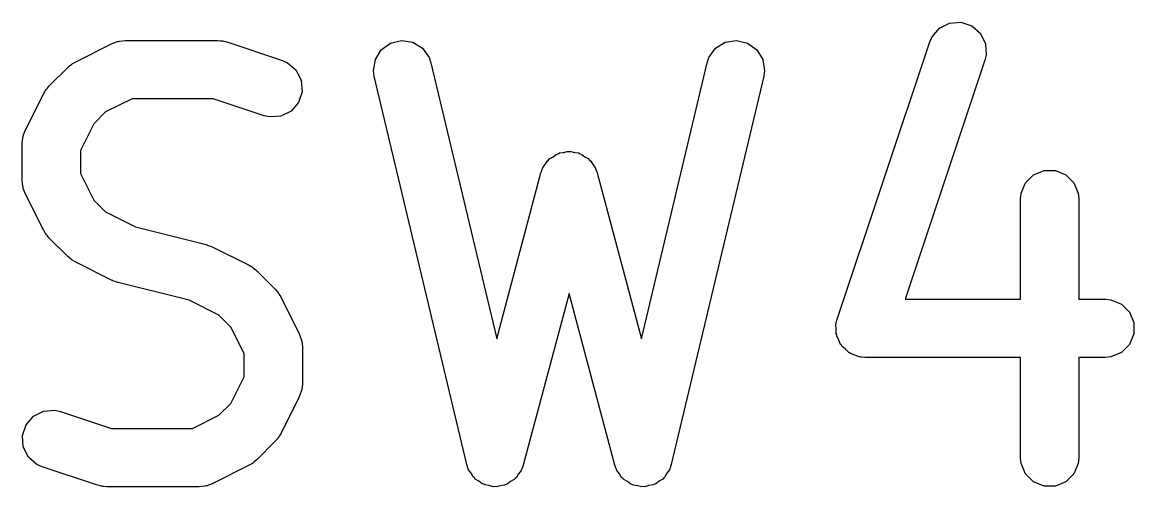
# Model space of a CAD drawing. Header units: millimetres. Extents: x 4 to 152, y 19 to 149.
# Drawn here: x 134.392 to 137.255, y 41.92 to 43.117 of the extents above; entities that cross this region are included whole.
import ezdxf

# ---------------------------------------------------------------- set-up
doc = ezdxf.new("R2010")
doc.units = ezdxf.units.MM
doc.layers.add('F.Silkscreen', color=41, linetype='CONTINUOUS', true_color=0xf2eda1)

msp = doc.modelspace()

# ---------------------------------------------------------------- linework, layer by layer
at = {"layer": 'F.Silkscreen', "linetype": 'CONTINUOUS'}
for p, q in [((136.754017, 43.102049), (136.78019, 43.115136)), ((136.78019, 43.115136), (136.80938, 43.117211)), ((136.80938, 43.117211), (136.837142, 43.107957)), ((136.734843, 43.079942), (136.754017, 43.102049)), ((136.837142, 43.107957), (136.85925, 43.088783)), ((136.85925, 43.088783), (136.872336, 43.062609)), ((134.528364, 43.014644), (134.623602, 43.062263)), ((134.623602, 43.062263), (134.637333, 43.067518)), ((134.637333, 43.067518), (134.640022, 43.06771)), ((134.640022, 43.06771), (134.642511, 43.06874)), ((134.642511, 43.06874), (134.657143, 43.070181)), ((134.657143, 43.070181), (134.895238, 43.070181)), ((134.895238, 43.070181), (134.902643, 43.069452)), ((134.902643, 43.069452), (134.904618, 43.069592)), ((134.904618, 43.069592), (134.907215, 43.069002)), ((134.907215, 43.069002), (134.90987, 43.06874)), ((134.90987, 43.06874), (134.911701, 43.067982)), ((134.911701, 43.067982), (134.918955, 43.066332)), ((134.918955, 43.066332), (135.061812, 43.018713)), ((135.31645, 43.046194), (135.340157, 43.063351)), ((135.340157, 43.063351), (135.368625, 43.070129)), ((135.368625, 43.070129), (135.39752, 43.065496)), ((135.39752, 43.065496), (135.422442, 43.05016)), ((136.177559, 43.05016), (136.202481, 43.065496)), ((136.202481, 43.065496), (136.231376, 43.070129)), ((136.231376, 43.070129), (136.259844, 43.06335)), ((136.259844, 43.06335), (136.283551, 43.046194)), ((136.490754, 42.352232), (136.728849, 43.066517)), ((136.728849, 43.066517), (136.734843, 43.079942)), ((136.872336, 43.062609), (136.874411, 43.033419)), ((135.301114, 43.021272), (135.31645, 43.046194)), ((135.422442, 43.05016), (135.439599, 43.026453)), ((136.160402, 43.026453), (136.177559, 43.05016)), ((136.283551, 43.046194), (136.298887, 43.021272)), ((136.874411, 43.033419), (136.871151, 43.019082)), ((134.461253, 42.952976), (134.508872, 43.000595)), ((134.508872, 43.000595), (134.514621, 43.005314)), ((134.514621, 43.005314), (134.515921, 43.006812)), ((134.515921, 43.006812), (134.51818, 43.008234)), ((134.51818, 43.008234), (134.520237, 43.009922)), ((134.520237, 43.009922), (134.522064, 43.01068)), ((134.522064, 43.01068), (134.528364, 43.014644)), ((135.061812, 43.018713), (135.075237, 43.012719)), ((135.075237, 43.012719), (135.097344, 42.993545)), ((135.296481, 42.992377), (135.301114, 43.021272)), ((135.439599, 43.026453), (135.444389, 43.012553)), ((135.444389, 43.012553), (135.61364, 42.301697)), ((135.986359, 42.301697), (136.155612, 43.012552)), ((136.155612, 43.012552), (136.160402, 43.026453)), ((136.298887, 43.021272), (136.30352, 42.992377)), ((136.871151, 43.019082), (136.665962, 42.403515)), ((135.097344, 42.993545), (135.110431, 42.967372)), ((135.298469, 42.977809), (135.296481, 42.992377)), ((135.536564, 41.977809), (135.298469, 42.977809)), ((136.301532, 42.977809), (136.063436, 41.977809)), ((136.30352, 42.992377), (136.301532, 42.977809)), ((134.451926, 42.941611), (134.453614, 42.943668)), ((134.453614, 42.943668), (134.455036, 42.945927)), ((134.455036, 42.945927), (134.456534, 42.947227)), ((134.456534, 42.947227), (134.461253, 42.952976)), ((135.110431, 42.967372), (135.112506, 42.938182)), ((134.399585, 42.838246), (134.447204, 42.933484)), ((134.447204, 42.933484), (134.451168, 42.939784)), ((134.451168, 42.939784), (134.451926, 42.941611)), ((134.674848, 42.920181), (134.606332, 42.885923)), ((134.883068, 42.920181), (134.674848, 42.920181)), ((135.014377, 42.876411), (134.883068, 42.920181)), ((135.112506, 42.938182), (135.103252, 42.91042)), ((134.606332, 42.885923), (134.575925, 42.855516)), ((135.084078, 42.888312), (135.057904, 42.875226)), ((135.103252, 42.91042), (135.084078, 42.888312)), ((135.028714, 42.873151), (135.014377, 42.876411)), ((135.057904, 42.875226), (135.028714, 42.873151)), ((134.39433, 42.824514), (134.399585, 42.838246)), ((134.575925, 42.855516), (134.541667, 42.787)), ((134.391667, 42.804705), (134.393108, 42.819337)), ((134.391667, 42.709467), (134.391667, 42.804705)), ((134.393108, 42.819337), (134.394139, 42.821827)), ((134.394139, 42.821827), (134.39433, 42.824514)), ((134.541667, 42.787), (134.541667, 42.727172)), ((135.759049, 42.770757), (135.766909, 42.776772)), ((135.766909, 42.776772), (135.771601, 42.778024)), ((135.771601, 42.778024), (135.775807, 42.780458)), ((135.775807, 42.780458), (135.785624, 42.781763)), ((135.785624, 42.781763), (135.795185, 42.784312)), ((135.795185, 42.784312), (135.799997, 42.783673)), ((135.799997, 42.783673), (135.804816, 42.784313)), ((135.804816, 42.784313), (135.814386, 42.781761)), ((135.814386, 42.781761), (135.824193, 42.780458)), ((135.824193, 42.780458), (135.828394, 42.778026)), ((135.828394, 42.778026), (135.833091, 42.776773)), ((135.833091, 42.776773), (135.840953, 42.770755)), ((135.729998, 42.73537), (135.732695, 42.742559)), ((135.732695, 42.742559), (135.738712, 42.75042)), ((135.738712, 42.75042), (135.743671, 42.758985)), ((135.743671, 42.758985), (135.747528, 42.761938)), ((135.747528, 42.761938), (135.750482, 42.765796)), ((135.750482, 42.765796), (135.759049, 42.770757)), ((135.840953, 42.770755), (135.849518, 42.765796)), ((135.849518, 42.765796), (135.85247, 42.761939)), ((135.85247, 42.761939), (135.856329, 42.758985)), ((135.856329, 42.758985), (135.86129, 42.750417)), ((135.86129, 42.750417), (135.867305, 42.742558)), ((135.867305, 42.742558), (135.869999, 42.735374)), ((134.541667, 42.727172), (134.575925, 42.658656)), ((135.61364, 42.301697), (135.727532, 42.728792)), ((135.727532, 42.728792), (135.728817, 42.732221)), ((135.728817, 42.732221), (135.729009, 42.73366)), ((135.729009, 42.73366), (135.729998, 42.73537)), ((135.869999, 42.735374), (135.870991, 42.733661)), ((135.870991, 42.733661), (135.871182, 42.73222)), ((135.871182, 42.73222), (135.872468, 42.728792)), ((135.872468, 42.728792), (135.986359, 42.301697)), ((136.975735, 42.703516), (136.996427, 42.724208)), ((136.996427, 42.724208), (137.023463, 42.735407)), ((137.023463, 42.735407), (137.052727, 42.735407)), ((137.052727, 42.735407), (137.079763, 42.724208)), ((137.079763, 42.724208), (137.100455, 42.703516)), ((134.393108, 42.694835), (134.391667, 42.709467)), ((134.394139, 42.692346), (134.393108, 42.694835)), ((134.39433, 42.689658), (134.394139, 42.692346)), ((134.399585, 42.675926), (134.39433, 42.689658)), ((136.964536, 42.67648), (136.975735, 42.703516)), ((137.100455, 42.703516), (137.111654, 42.67648)), ((134.447204, 42.580688), (134.399585, 42.675926)), ((134.575925, 42.658656), (134.606332, 42.628249)), ((136.963095, 42.661848), (136.964536, 42.67648)), ((136.963095, 42.403515), (136.963095, 42.661848)), ((137.111654, 42.67648), (137.113095, 42.661848)), ((137.113095, 42.661848), (137.113095, 42.403515)), ((134.606332, 42.628249), (134.683319, 42.589756)), ((134.451168, 42.574389), (134.447204, 42.580688)), ((134.451926, 42.572561), (134.451168, 42.574389)), ((134.453614, 42.570505), (134.451926, 42.572561)), ((134.455036, 42.568245), (134.453614, 42.570505)), ((134.683319, 42.589756), (134.865809, 42.544133)), ((134.456534, 42.566946), (134.455036, 42.568245)), ((134.461253, 42.561196), (134.456534, 42.566946)), ((134.508872, 42.513577), (134.461253, 42.561196)), ((134.865809, 42.544133), (134.866888, 42.543748)), ((134.866888, 42.543748), (134.867428, 42.543709)), ((134.867428, 42.543709), (134.873509, 42.541382)), ((134.514621, 42.508859), (134.508872, 42.513577)), ((134.873509, 42.541382), (134.879655, 42.539186)), ((134.879655, 42.539186), (134.88009, 42.538864)), ((134.88009, 42.538864), (134.88116, 42.538454)), ((134.88116, 42.538454), (134.976398, 42.490835)), ((134.515921, 42.50736), (134.514621, 42.508859)), ((134.51818, 42.505939), (134.515921, 42.50736)), ((134.520237, 42.50425), (134.51818, 42.505939)), ((134.522064, 42.503493), (134.520237, 42.50425)), ((134.528364, 42.499528), (134.522064, 42.503493)), ((134.623602, 42.451909), (134.528364, 42.499528)), ((134.976398, 42.490835), (134.982697, 42.486871)), ((134.982697, 42.486871), (134.984525, 42.486113)), ((134.984525, 42.486113), (134.986581, 42.484425)), ((134.986581, 42.484425), (134.988841, 42.483003)), ((134.988841, 42.483003), (134.99014, 42.481505)), ((134.99014, 42.481505), (134.99589, 42.476786)), ((134.99589, 42.476786), (135.043509, 42.429167)), ((134.624671, 42.4515), (134.623602, 42.451909)), ((134.625107, 42.451177), (134.624671, 42.4515)), ((134.631243, 42.448985), (134.625107, 42.451177)), ((134.637333, 42.446654), (134.631243, 42.448985)), ((134.637873, 42.446616), (134.637333, 42.446654)), ((134.638953, 42.44623), (134.637873, 42.446616)), ((134.821443, 42.400608), (134.638953, 42.44623)), ((135.043509, 42.429167), (135.048227, 42.423418)), ((134.89843, 42.362114), (134.821443, 42.400608)), ((135.048227, 42.423418), (135.049726, 42.422118)), ((135.049726, 42.422118), (135.051147, 42.419859)), ((135.051147, 42.419859), (135.052836, 42.417802)), ((135.052836, 42.417802), (135.053593, 42.415975)), ((135.053593, 42.415975), (135.057558, 42.409675)), ((135.057558, 42.409675), (135.105177, 42.314437)), ((135.799999, 42.418387), (135.681992, 41.975856)), ((135.918008, 41.975856), (135.799999, 42.418387)), ((136.665962, 42.403515), (136.963095, 42.403515)), ((137.113095, 42.403515), (137.180952, 42.403515)), ((137.180952, 42.403515), (137.195584, 42.402074)), ((137.195584, 42.402074), (137.22262, 42.390875)), ((137.22262, 42.390875), (137.243312, 42.370183)), ((137.243312, 42.370183), (137.254511, 42.343147)), ((134.928837, 42.331707), (134.89843, 42.362114)), ((136.487494, 42.337895), (136.488346, 42.341642)), ((136.488346, 42.343147), (136.489104, 42.344979)), ((136.488346, 42.341642), (136.488346, 42.343147)), ((136.489104, 42.344979), (136.490754, 42.352232)), ((137.254511, 42.343147), (137.254511, 42.313883)), ((134.963095, 42.263191), (134.928837, 42.331707)), ((135.105177, 42.314437), (135.110432, 42.300706)), ((136.488346, 42.32591), (136.487494, 42.337895)), ((136.488346, 42.313883), (136.488346, 42.32591)), ((136.489378, 42.311392), (136.488346, 42.313883)), ((137.254511, 42.313883), (137.243312, 42.286847)), ((135.110432, 42.300706), (135.110623, 42.298017)), ((135.110623, 42.298017), (135.111654, 42.295528)), ((135.111654, 42.295528), (135.113095, 42.280896)), ((136.489569, 42.308705), (136.489378, 42.311392)), ((136.494943, 42.297956), (136.489569, 42.308705)), ((136.499545, 42.286847), (136.494943, 42.297956)), ((136.50145, 42.284942), (136.499545, 42.286847)), ((136.502655, 42.282532), (136.50145, 42.284942)), ((137.243312, 42.286847), (137.22262, 42.266155)), ((134.963095, 42.203363), (134.963095, 42.263191)), ((135.113095, 42.280896), (135.113095, 42.185658)), ((136.511737, 42.274655), (136.502655, 42.282532)), ((136.520237, 42.266155), (136.511737, 42.274655)), ((136.522725, 42.265125), (136.520237, 42.266155)), ((136.524762, 42.263358), (136.522725, 42.265125)), ((136.536165, 42.259557), (136.524762, 42.263358)), ((136.547273, 42.254956), (136.536165, 42.259557)), ((137.22262, 42.266155), (137.195584, 42.254956)), ((136.551099, 42.25458), (136.547273, 42.254956)), ((136.552525, 42.254104), (136.551099, 42.25458)), ((136.554499, 42.254245), (136.552525, 42.254104)), ((136.561905, 42.253515), (136.554499, 42.254245)), ((136.963095, 42.253515), (136.561905, 42.253515)), ((136.963095, 41.995181), (136.963095, 42.253515)), ((137.180952, 42.253515), (137.113095, 42.253515)), ((137.113095, 42.253515), (137.113095, 41.995181)), ((137.195584, 42.254956), (137.180952, 42.253515)), ((134.928836, 42.134847), (134.963095, 42.203363)), ((135.111654, 42.171026), (135.110623, 42.168538)), ((135.113095, 42.185658), (135.111654, 42.171026)), ((135.105177, 42.152117), (135.057558, 42.056879)), ((135.110432, 42.165848), (135.105177, 42.152117)), ((135.110623, 42.168538), (135.110432, 42.165848)), ((134.420684, 42.10205), (134.446857, 42.115136)), ((134.446857, 42.115136), (134.476047, 42.117211)), ((134.476047, 42.117211), (134.490384, 42.113951)), ((134.490384, 42.113951), (134.621694, 42.070181)), ((134.898429, 42.104439), (134.928836, 42.134847)), ((134.40151, 42.079943), (134.420684, 42.10205)), ((134.829914, 42.070181), (134.898429, 42.104439)), ((134.392256, 42.05218), (134.40151, 42.079943)), ((134.621694, 42.070181), (134.829914, 42.070181)), ((135.057558, 42.056879), (135.053594, 42.050583)), ((134.394331, 42.02299), (134.392256, 42.05218)), ((135.043509, 42.037387), (134.995891, 41.989768)), ((135.048227, 42.043137), (135.043509, 42.037387)), ((135.049726, 42.044436), (135.048227, 42.043137)), ((135.051147, 42.046695), (135.049726, 42.044436)), ((135.052837, 42.048753), (135.051147, 42.046695)), ((135.053594, 42.050583), (135.052837, 42.048753)), ((134.407417, 41.996817), (134.394331, 42.02299)), ((134.429524, 41.977643), (134.407417, 41.996817)), ((134.44295, 41.971649), (134.429524, 41.977643)), ((134.585806, 41.92403), (134.44295, 41.971649)), ((134.976398, 41.975718), (134.88116, 41.928099)), ((134.982697, 41.979683), (134.976398, 41.975718)), ((134.984525, 41.98044), (134.982697, 41.979683)), ((134.986581, 41.982128), (134.984525, 41.98044)), ((134.988841, 41.98355), (134.986581, 41.982128)), ((134.990141, 41.98505), (134.988841, 41.98355)), ((134.995891, 41.989768), (134.990141, 41.98505)), ((135.538293, 41.97279), (135.536564, 41.977809)), ((135.538533, 41.970988), (135.538293, 41.97279)), ((135.539475, 41.96936), (135.538533, 41.970988)), ((135.541354, 41.963909), (135.539475, 41.96936)), ((135.680126, 41.970882), (135.679839, 41.96909)), ((135.681992, 41.975856), (135.680126, 41.970882)), ((135.919873, 41.970881), (135.918008, 41.975856)), ((135.920161, 41.96909), (135.919873, 41.970881)), ((136.060523, 41.969358), (136.058646, 41.963909)), ((136.061467, 41.970987), (136.060523, 41.969358)), ((136.061706, 41.972791), (136.061467, 41.970987)), ((136.063436, 41.977809), (136.061706, 41.972791)), ((136.964536, 41.980549), (136.963095, 41.995181)), ((136.975735, 41.953513), (136.964536, 41.980549)), ((137.111654, 41.980549), (137.100455, 41.953513)), ((137.113095, 41.995181), (137.111654, 41.980549)), ((135.54774, 41.955085), (135.541354, 41.963909)), ((135.553195, 41.945663), (135.54774, 41.955085)), ((135.556252, 41.943323), (135.553195, 41.945663)), ((135.558511, 41.940202), (135.556252, 41.943323)), ((135.661382, 41.94191), (135.659042, 41.938852)), ((135.664503, 41.944168), (135.661382, 41.94191)), ((135.67021, 41.953444), (135.664503, 41.944168)), ((135.676829, 41.96209), (135.67021, 41.953444)), ((135.678854, 41.96749), (135.676829, 41.96209)), ((135.679839, 41.96909), (135.678854, 41.96749)), ((135.921145, 41.967491), (135.920161, 41.96909)), ((135.923171, 41.962089), (135.921145, 41.967491)), ((135.929791, 41.953441), (135.923171, 41.962089)), ((135.935497, 41.944168), (135.929791, 41.953441)), ((135.938617, 41.94191), (135.935497, 41.944168)), ((135.940958, 41.938852), (135.938617, 41.94191)), ((136.043747, 41.943323), (136.041489, 41.940202)), ((136.046805, 41.945663), (136.043747, 41.943323)), ((136.05226, 41.955086), (136.046805, 41.945663)), ((136.058646, 41.963909), (136.05226, 41.955086)), ((136.996427, 41.932821), (136.975735, 41.953513)), ((137.100455, 41.953513), (137.079763, 41.932821)), ((134.593061, 41.922381), (134.585806, 41.92403)), ((134.594892, 41.921622), (134.593061, 41.922381)), ((134.597545, 41.921361), (134.594892, 41.921622)), ((134.600143, 41.92077), (134.597545, 41.921361)), ((134.602117, 41.920911), (134.600143, 41.92077)), ((134.609524, 41.920181), (134.602117, 41.920911)), ((134.847619, 41.920181), (134.609524, 41.920181)), ((134.862251, 41.921622), (134.847619, 41.920181)), ((134.86474, 41.922654), (134.862251, 41.921622)), ((134.867428, 41.922844), (134.86474, 41.922654)), ((134.88116, 41.928099), (134.867428, 41.922844)), ((135.567786, 41.934495), (135.558511, 41.940202)), ((135.576433, 41.927876), (135.567786, 41.934495)), ((135.580153, 41.926884), (135.576433, 41.927876)), ((135.583433, 41.924866), (135.580153, 41.926884)), ((135.594187, 41.923142), (135.583433, 41.924866)), ((135.604709, 41.920336), (135.594187, 41.923142)), ((135.608524, 41.920843), (135.604709, 41.920336)), ((135.612328, 41.920233), (135.608524, 41.920843)), ((135.622926, 41.922757), (135.612328, 41.920233)), ((135.633717, 41.92419), (135.622926, 41.922757)), ((135.637048, 41.926119), (135.633717, 41.92419)), ((135.640796, 41.927011), (135.637048, 41.926119)), ((135.64962, 41.933398), (135.640796, 41.927011)), ((135.659042, 41.938852), (135.64962, 41.933398)), ((135.950379, 41.933398), (135.940958, 41.938852)), ((135.959204, 41.927011), (135.950379, 41.933398)), ((135.962951, 41.926119), (135.959204, 41.927011)), ((135.966283, 41.92419), (135.962951, 41.926119)), ((135.977076, 41.922756), (135.966283, 41.92419)), ((135.987672, 41.920233), (135.977076, 41.922756)), ((135.991473, 41.920843), (135.987672, 41.920233)), ((135.995292, 41.920335), (135.991473, 41.920843)), ((136.005823, 41.923144), (135.995292, 41.920335)), ((136.016567, 41.924866), (136.005823, 41.923144)), ((136.019843, 41.926882), (136.016567, 41.924866)), ((136.023567, 41.927875), (136.019843, 41.926882)), ((136.032217, 41.934497), (136.023567, 41.927875)), ((136.041489, 41.940202), (136.032217, 41.934497)), ((137.023463, 41.921622), (136.996427, 41.932821)), ((137.052727, 41.921622), (137.023463, 41.921622)), ((137.079763, 41.932821), (137.052727, 41.921622))]:
    msp.add_line(p, q, dxfattribs=at)

doc.saveas('drawing.dxf')
